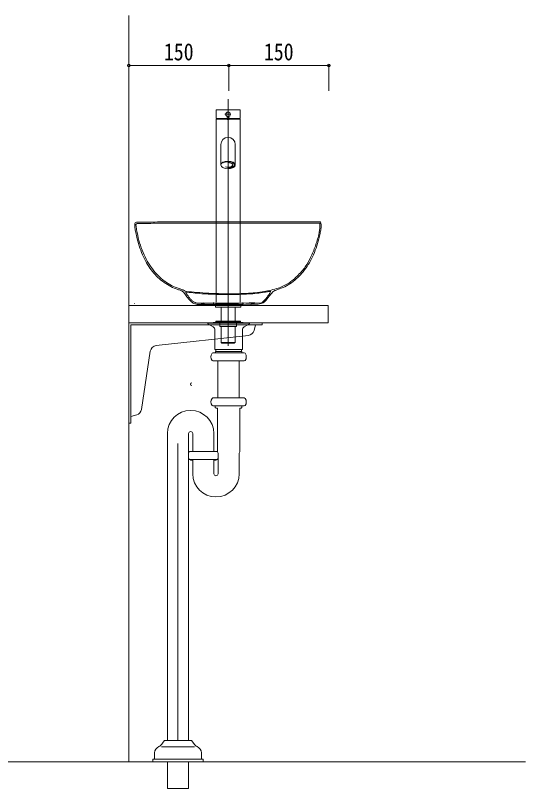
# Model space of a CAD drawing. Units: millimetres, scale not verified. Extents: x -749335 to 2004, y -1056 to 92633.
# Drawn here: x -959 to -194, y -1056 to 103 of the extents above; entities that cross this region are included whole.
import ezdxf
from ezdxf.enums import TextEntityAlignment as Align

# ---------------------------------------------------------------- set-up
doc = ezdxf.new("R2010")
doc.units = ezdxf.units.MM
doc.header["$LTSCALE"] = 10
doc.header["$PDMODE"] = 32
doc.header["$PDSIZE"] = 4
doc.layers.add('2-0_アウトライン', color=7, linetype='Continuous', lineweight=15)
doc.layers.add('2-1_什器図', color=7, linetype='Continuous', lineweight=15)
doc.styles.add('ＭＳ ゴシック', font='')
doc.styles.get('ＭＳ ゴシック').set_extended_font_data('MS Gothic')

msp = doc.modelspace()

# ---------------------------------------------------------------- linework, layer by layer
at = {"layer": '2-0_アウトライン'}
for p, q in [((-640.08, -23.04), (-640.08, -392.74)), ((-658.15, -39.25), (-658.15, -51.85)), ((-657.95, -39.05), (-622.35, -39.05)), ((-644.81, -45.55), (-635.8, -45.55)), ((-622.15, -51.85), (-622.15, -39.25)), ((-658.15, -53.05), (-658.15, -80.2)), ((-658.15, -53.05), (-640.15, -53.05)), ((-657.95, -52.05), (-640.15, -52.05)), ((-655.65, -52.05), (-655.65, -53.05)), ((-622.35, -52.05), (-640.15, -52.05)), ((-640.15, -53.05), (-622.15, -53.05)), ((-624.65, -52.05), (-624.65, -53.05)), ((-622.15, -327.25), (-622.15, -53.05)), ((-658.15, -80.2), (-658.15, -327.25)), ((-651, -91.05), (-651, -121.43)), ((-629.3, -91.05), (-629.3, -121.43)), ((-788.91, -332.4), (-490.14, -332.4)), ((-788.91, -358.4), (-788.91, -332.4)), ((-662.15, -332.75), (-662.15, -327.75)), ((-661.65, -328.62), (-640.15, -328.62)), ((-659.15, -334.75), (-659.15, -332.75)), ((-621.15, -334.75), (-659.15, -334.75)), ((-650.63, -355.75), (-650.63, -334.75)), ((-618.65, -328.62), (-640.15, -328.62)), ((-629.67, -355.75), (-629.67, -334.75)), ((-621.15, -334.75), (-621.15, -332.75)), ((-618.15, -332.75), (-618.15, -327.75)), ((-490.14, -358.4), (-490.14, -332.4)), ((-788.91, -358.4), (-490.14, -358.4)), ((-670.54, -358.63), (-667.64, -358.63)), ((-670.54, -359.62), (-670.54, -358.63)), ((-661.28, -358.63), (-667.61, -358.63)), ((-662.64, -357.52), (-662.64, -358.72)), ((-662.64, -357.52), (-653.04, -357.52)), ((-617.64, -358.72), (-662.64, -358.72)), ((-658.64, -355.75), (-658.64, -356.75)), ((-658.64, -355.75), (-621.64, -355.75)), ((-658.64, -356.75), (-621.64, -356.75)), ((-652.64, -358.72), (-652.64, -361.78)), ((-650.61, -358.03), (-650.61, -358.72)), ((-640.14, -358.72), (-640.14, -363.72)), ((-629.66, -358.72), (-629.66, -358.03)), ((-627.64, -358.72), (-627.64, -361.78)), ((-617.64, -357.52), (-627.24, -357.52)), ((-621.64, -355.75), (-621.64, -356.75)), ((-617.64, -357.52), (-617.64, -358.72)), ((-610.95, -358.63), (-617.28, -358.63)), ((-614.11, -358.63), (-608.01, -358.63)), ((-608.01, -359.62), (-608.01, -358.63)), ((-670.54, -359.62), (-662.42, -364.31)), ((-659.96, -368.57), (-659.96, -398.02)), ((-652.64, -363.72), (-652.64, -361.78)), ((-646.39, -363.72), (-652.64, -363.72)), ((-650.63, -363.72), (-650.63, -387.59)), ((-633.89, -363.72), (-646.39, -363.72)), ((-627.64, -363.72), (-633.89, -363.72)), ((-629.67, -363.72), (-629.67, -387.59)), ((-627.64, -363.72), (-627.64, -361.78)), ((-618.6, -398.02), (-618.6, -368.57)), ((-608.01, -359.62), (-616.14, -364.31)), ((-649.46, -388.75), (-650.63, -387.59)), ((-630.83, -388.75), (-629.67, -387.59)), ((-663.84, -403.86), (-662.78, -403.25)), ((-662.78, -403.25), (-639.28, -403.25)), ((-659.96, -398.02), (-658.73, -398.02)), ((-658.97, -401.3), (-658.97, -403.25)), ((-658.97, -401.3), (-658.73, -401.3)), ((-658.73, -398.02), (-619.83, -398.02)), ((-658.73, -401.3), (-658.73, -398.02)), ((-658.73, -401.3), (-619.83, -401.3)), ((-639.28, -403.25), (-615.78, -403.25)), ((-619.83, -398.02), (-618.6, -398.02)), ((-619.83, -401.3), (-619.83, -398.02)), ((-619.83, -401.3), (-619.58, -401.3)), ((-619.58, -403.25), (-619.58, -401.3)), ((-615.78, -403.25), (-614.72, -403.86)), ((-662.78, -415.25), (-663.84, -414.63)), ((-655.28, -415.25), (-639.28, -415.25)), ((-639.28, -415.25), (-623.28, -415.25)), ((-623.28, -415.25), (-623.28, -424.96)), ((-623.28, -415.25), (-615.78, -415.25)), ((-614.72, -414.63), (-615.78, -415.25)), ((-1952.73, -1016.44), (-194, -1016.44))]:
    msp.add_line(p, q, dxfattribs=at)
at = {"layer": '2-0_アウトライン', "lineweight": 18}
for p, q in [((-655.28, -424.96), (-655.28, -470.87)), ((-623.28, -424.96), (-623.28, -470.87)), ((-663.84, -471.48), (-662.78, -470.87)), ((-639.28, -470.87), (-623.28, -470.87)), ((-662.78, -482.87), (-663.84, -482.26)), ((-659.28, -482.87), (-662.78, -482.87)), ((-639.28, -482.87), (-659.28, -482.87)), ((-659.28, -482.87), (-659.28, -485.06)), ((-658.26, -486.07), (-659.28, -485.06)), ((-656.08, -486.07), (-658.26, -486.07)), ((-656.08, -486.07), (-656.08, -550.87)), ((-619.28, -482.87), (-639.28, -482.87)), ((-620.29, -486.07), (-622.48, -486.07)), ((-622.48, -486.07), (-622.48, -550.87)), ((-619.28, -485.06), (-620.29, -486.07)), ((-615.78, -482.87), (-619.28, -482.87)), ((-619.28, -482.87), (-619.28, -485.06)), ((-614.72, -482.26), (-615.78, -482.87)), ((-731.15, -524.36), (-731.15, -984.44)), ((-699.4, -524.36), (-699.4, -552.71)), ((-693.15, -524.36), (-693.15, -551.17)), ((-661.4, -524.36), (-661.4, -551.17)), ((-715.28, -984.44), (-715.28, -539.07)), ((-699.4, -552.71), (-699.4, -561.63)), ((-693.15, -551.17), (-698.03, -551.17)), ((-677.28, -551.17), (-693.15, -551.17)), ((-661.4, -551.17), (-677.28, -551.17)), ((-656.53, -551.17), (-661.4, -551.17)), ((-655.15, -554.27), (-655.15, -584.37)), ((-623.4, -554.27), (-623.4, -584.37)), ((-699.4, -561.63), (-699.4, -984.44)), ((-697.16, -563.17), (-698.03, -563.17)), ((-677.28, -563.17), (-697.16, -563.17)), ((-696.26, -564.07), (-697.16, -563.17)), ((-693.15, -564.07), (-696.26, -564.07)), ((-693.15, -564.07), (-693.15, -584.37)), ((-657.39, -563.17), (-677.28, -563.17)), ((-658.29, -564.07), (-661.4, -564.07)), ((-661.4, -584.37), (-661.4, -564.07)), ((-657.39, -563.17), (-658.29, -564.07)), ((-656.53, -563.17), (-657.39, -563.17)), ((-739, -989.16), (-735.37, -984.44)), ((-731.28, -984.44), (-735.37, -984.44)), ((-731.15, -984.44), (-731.28, -984.44)), ((-715.28, -984.44), (-731.15, -984.44)), ((-699.4, -984.44), (-715.28, -984.44)), ((-699.28, -984.44), (-699.4, -984.44)), ((-695.18, -984.44), (-699.28, -984.44)), ((-691.55, -989.16), (-695.18, -984.44)), ((-715.28, -994.08), (-739.95, -994.08)), ((-690.6, -994.08), (-715.28, -994.08)), ((-750.29, -1012.36), (-750.29, -1003.07)), ((-680.26, -1012.36), (-680.26, -1003.07)), ((-750.29, -1012.36), (-752.78, -1012.36)), ((-752.78, -1012.36), (-752.78, -1016.44)), ((-731.28, -1016.44), (-752.78, -1016.44)), ((-715.28, -1012.36), (-750.29, -1012.36)), ((-731.15, -1016.44), (-731.28, -1016.44)), ((-715.28, -1016.44), (-731.15, -1016.44)), ((-731.15, -1016.44), (-731.15, -1056.44)), ((-680.26, -1012.36), (-715.28, -1012.36)), ((-699.4, -1016.44), (-715.28, -1016.44)), ((-699.28, -1016.44), (-699.4, -1016.44)), ((-699.4, -1016.44), (-699.4, -1056.44)), ((-677.77, -1016.44), (-699.28, -1016.44)), ((-677.77, -1012.36), (-680.26, -1012.36)), ((-677.77, -1012.36), (-677.77, -1016.44)), ((-715.28, -1056.44), (-731.15, -1056.44)), ((-699.4, -1056.44), (-715.28, -1056.44))]:
    msp.add_line(p, q, dxfattribs=at)
at = {"layer": '2-0_アウトライン'}
for points in [[(-617.28, -358.63), (-639.28, -358.63), (-661.28, -358.63)], [(-650.63, -387.59), (-640.15, -387.59), (-629.67, -387.59)], [(-649.46, -388.75), (-640.15, -388.75), (-630.83, -388.75)], [(-662.78, -415.25), (-655.28, -415.25), (-655.28, -424.96)]]:
    msp.add_lwpolyline(points, dxfattribs=at)
at = {"layer": '2-0_アウトライン', "lineweight": 18}
for points in [[(-662.78, -470.87), (-655.28, -470.87), (-639.28, -470.87)], [(-623.28, -470.87), (-615.78, -470.87), (-614.72, -471.48)]]:
    msp.add_lwpolyline(points, dxfattribs=at)
at = {"layer": '2-0_アウトライン'}
msp.add_circle((-640.15, -45.55), 3.5, dxfattribs=at)
for centre, radius, start, end in [((-657.95, -39.25), 0.2, 90, 180), ((-622.35, -39.25), 0.2, 0, 90), ((-657.95, -51.85), 0.2, 180, 270), ((-622.35, -51.85), 0.2, 270, 0), ((-640.15, -91.05), 10.85, 0, 180), ((-640.15, -112.99), 11.94, 250.48758, 289.51242), ((-661.65, -329.12), 0.5, 90, 180), ((-618.65, -329.12), 0.5, 0, 90), ((-664.98, -368.63), 5.03, 0.65795, 59.35662), ((-613.57, -368.63), 5.03, 120.68465, 179.35635), ((-657.33, -409.25), 8.45, 140.37821, 219.62179), ((-621.23, -409.25), 8.45, 320.37821, 39.62179)]:
    msp.add_arc(centre, radius, start, end, dxfattribs=at)
at = {"layer": '2-0_アウトライン', "lineweight": 18}
for centre, radius, start, end in [((-694.62, -450.1), 2.1, 90, 270), ((-657.33, -476.87), 8.45, 140.37821, 219.62179), ((-621.23, -476.87), 8.45, 320.37821, 39.62179), ((-696.28, -524.36), 34.88, 0, 180), ((-696.28, -524.36), 3.12, 0, 180), ((-692.86, -557.17), 7.92, 130.75422, 145.73513), ((-661.7, -557.17), 7.92, 43.8663, 49.24633), ((-652.38, -550.87), 3.7, 180, 210.51202), ((-652.38, -550.87), 3.7, 180, 192.66121), ((-658.15, -554.27), 3, 0, 30.40628), ((-620.4, -554.27), 3, 149.59372, 180), ((-626.18, -550.87), 3.7, 329.48798, 0), ((-692.86, -557.17), 7.92, 214.26487, 229.24578), ((-661.7, -557.17), 7.92, 310.75367, 325.72902), ((-658.28, -584.37), 34.88, 180, 0), ((-658.28, -584.37), 3.12, 180, 0), ((-739.67, -1003.23), 10.62, 115.1771, 179.16643), ((-751.43, -979.92), 15.49, 297.83965, 323.34837), ((-679.11, -979.9), 15.51, 216.65919, 242.12569), ((-690.88, -1003.23), 10.62, 0.83407, 64.83868)]:
    msp.add_arc(centre, radius, start, end, dxfattribs=at)
at = {"layer": '2-0_アウトライン'}
msp.add_ellipse((-640.15, -121.43), major_axis=(-10.85, 0), ratio=0.534619, dxfattribs=at)
for major_axis, start_param, end_param in [((-9.3, 0), 1.5707963, 5.5583175), ((-6.9, 0), 0.9542385, 4.712389), ((-6.9, 0), 2.1873542, 4.712389), ((9.3, 0), 4.712389, 7.0080531)]:
    msp.add_ellipse((-640.15, -121.43), major_axis=major_axis, ratio=0.5, start_param=start_param, end_param=end_param, dxfattribs=at)
msp.add_point((-640.15, -52.05), dxfattribs=at)
at = {"layer": '2-1_什器図'}
for p, q in [((-788.91, -1016.44), (-788.91, 102.67)), ((-501.48, -206.8), (-639.84, -206.8)), ((-500.84, -209.35), (-501.48, -206.8)), ((-639.97, -208.8), (-502.44, -208.8)), ((-502.44, -208.8), (-502.44, -212.73)), ((-780.65, -329.08), (-780.65, -329.94)), ((-680.66, -329.24), (-677.67, -329.42)), ((-677.27, -329.82), (-680.66, -329.24)), ((-677.67, -328.05), (-640.53, -330.22)), ((-675.79, -329.93), (-677.27, -328.45)), ((-675.19, -331.71), (-675.79, -329.93)), ((-640.53, -330.22), (-600.54, -327.88)), ((-589.57, -328.3), (-637.25, -328.6)), ((-605.27, -329.93), (-605.87, -331.71)), ((-603.79, -328.45), (-605.27, -329.93)), ((-600.54, -329.24), (-603.79, -329.82)), ((-586.55, -325.4), (-589.57, -328.3)), ((-788.91, -358.4), (-588.91, -358.4)), ((-588.91, -358.4), (-588.91, -361.4)), ((-785.91, -508.4), (-785.91, -361.4)), ((-785.91, -361.4), (-588.91, -361.4)), ((-601.16, -369.79), (-598.91, -361.4)), ((-609.73, -377.14), (-747.99, -392.22)), ((-756.79, -400.67), (-769.93, -487.91)), ((-777.23, -496.08), (-785.91, -498.4)), ((-785.91, -508.4), (-788.91, -508.4))]:
    msp.add_line(p, q, dxfattribs=at)
at = {"layer": '2-1_什器図', "color": 4, "lineweight": 9}
for p, q in [((-788.91, 27.67), (-638.91, 27.67)), ((-788.91, 27.67), (-788.91, -10.53)), ((-638.91, 27.67), (-638.91, -10.53)), ((-638.91, 27.67), (-488.91, 27.67)), ((-488.91, 27.67), (-488.91, -10.53))]:
    msp.add_line(p, q, dxfattribs=at)
at = {"layer": '2-1_什器図'}
for centre, radius, start, end in [((-776.67, -210.58), 3.59, 140.30985, 180.71493), ((-777.42, -209.96), 2.62, 90.8603, 140.30981), ((-698.68, -5453.61), 5246.86, 90.61254, 90.86029), ((-714.98, -3928.38), 3721.54, 90.06437, 90.61257), ((-639.83, -70784.3), 70577.5, 90, 90.0644), ((-734.88, -210.06), 45.38, 180.71494, 187.02917), ((-701.49, -205.95), 79.03, 187.02908, 192.18826), ((-775.83, -211.29), 2.46, 159.00635, 185.37425), ((-664.6, -200.83), 114.17, 185.37416, 187.04098), ((-776.57, -211.01), 1.66, 90.98388, 159.00637), ((-682.58, -203.05), 96.06, 187.04094, 189.42505), ((-631.3, -194.54), 148.04, 189.42507, 191.14918), ((-711.93, -3975.28), 3766.49, 90.66984, 90.98382), ((-719.3, -3345.63), 3136.8, 90.05741, 90.66979), ((-639.9, -82678), 82469.2, 90.00005, 90.05735), ((-556.76, -212.73), 54.32, 346.02569, 359.99998), ((-590.98, -205.03), 90.87, 347.91349, 352.05874), ((-556.15, -209.89), 55.7, 352.05871, 357.19362), ((-511.67, -212.07), 11.17, 357.19364, 14.08929), ((-493.64, -161.05), 291.67, 192.18821, 194.14103), ((-620.26, -192.36), 159.3, 191.1492, 202.3247), ((-678.83, -182.36), 180.11, 340.30345, 346.02565), ((-742.16, -172.66), 245.48, 345.93914, 347.91351), ((-623.66, -193.81), 157.59, 194.14099, 204.58748), ((-686.21, -179.71), 187.95, 334.57891, 340.3034), ((-651.52, -195.36), 152.04, 335.12311, 345.93917), ((-665.11, -210.78), 110.81, 202.32471, 216.99391), ((-672.2, -216.02), 104.2, 204.58742, 218.82952), ((-609.34, -214.92), 105.55, 320.90413, 335.12317), ((-606.06, -217.81), 99.21, 325.3439, 334.57888), ((-680.67, -222.5), 91.33, 216.99388, 233.28583), ((-585.17, -232.25), 73.81, 318.47505, 325.3439), ((-685.49, -226.71), 87.15, 218.82953, 234.53922), ((-596.45, -225.4), 88.93, 305.29549, 320.90412), ((-625.55, -196.97), 127.42, 309.55819, 314.03105), ((-628.77, -193.64), 132.05, 314.03103, 318.47503), ((-691.22, -234.77), 77.27, 234.53919, 251.73363), ((-691.72, -237.33), 72.84, 233.28574, 252.58988), ((-587.87, -237.17), 72.7, 286.31281, 300.62887), ((-588.95, -235.99), 75.96, 287.728, 305.29546), ((-576.56, -256.28), 50.49, 300.62891, 309.55818), ((-742.77, -390.93), 87.19, 68.62854, 71.73355), ((-739.83, -390.73), 87.94, 70.84534, 72.58985), ((-715.4, -320.99), 12.08, 55.28602, 68.62841), ((-732.21, -368.79), 64.71, 68.64986, 70.84536), ((-732.33, -369.1), 65.04, 66.82587, 68.6499), ((-714.19, -319.25), 9.96, 40.09848, 55.28595), ((-707.97, -312.19), 3.14, 50.30977, 66.82585), ((-742.74, -343.29), 47.28, 35.31327, 40.09837), ((-702.15, -305.18), 5.97, 230.30979, 264.31786), ((-702.78, -312.85), 0.735, 135.00002, 213.05916), ((-702.95, -312.68), 0.497, 87.33773, 135.00004), ((-707.81, -417.24), 105.17, 86.26011, 87.33772), ((-599.34, 728.14), 1044.4, 264.31779, 265.19166), ((-704.87, -372.12), 59.95, 84.01031, 86.26013), ((-709.73, -418.51), 106.6, 82.54811, 84.01028), ((-655.31, -2.44), 313.01, 262.54807, 267.3499), ((-641.21, 230.36), 544.86, 265.19165, 267.08604), ((-625.62, -67.12), 247.3, 272.14404, 278.47407), ((-619.71, -110.41), 204.78, 273.13272, 279.56351), ((-613.16, -150.77), 162.72, 278.47409, 286.31276), ((-473.88, -975.95), 672.95, 99.2993, 99.56355), ((-507.48, -770.72), 464.99, 98.95071, 99.2993), ((-495.51, -846.72), 541.93, 98.69995, 98.95067), ((-595.04, -303.72), 20.17, 327.98758, 334.02836), ((-575.28, -325.45), 14.6, 95.30093, 98.69992), ((-586.09, -308.08), 10.22, 334.02838, 341.99044), ((-576.6, -311.16), 0.243, 341.9905, 95.30089), ((-564.34, -321.54), 13.12, 128.66527, 142.12574), ((-566.51, -318.82), 9.64, 111.95843, 128.66533), ((-546.99, -367.24), 61.84, 107.72799, 111.95846), ((-610.05, -249.3), 115.32, 215.31323, 219.20461), ((-606.43, -250.13), 115.71, 213.05921, 215.22493), ((-646.82, -278.65), 66.26, 215.22495, 219.36263), ((-670.33, -298.47), 37.53, 219.20465, 228.18998), ((-658.9, -288.56), 50.64, 219.36253, 224.42414), ((-681.69, -310.9), 18.72, 224.42412, 231.31197), ((-641.29, 300.44), 616.22, 267.34983, 270.24243), ((-634.78, 356.71), 671.37, 267.08607, 268.70591), ((-637.3, 244.92), 559.56, 268.70591, 272.14409), ((-641.22, 282.61), 598.39, 270.24239, 273.13269), ((-602.65, -308.6), 23.27, 313.78126, 318.92854), ((-652.04, -265.56), 88.79, 318.92863, 320.83011), ((-631.59, -279.99), 65.63, 315.25636, 324.24718), ((-659.34, -259.61), 98.21, 320.83015, 322.71033), ((-643.01, -272.04), 77.68, 322.71032, 324.95189), ((-620.91, -287.54), 50.69, 324.95192, 327.9875), ((-445.52, -413.95), 163.65, 142.12571, 144.24719), ((-681.17, -310.58), 21.28, 228.19003, 240.44102), ((-681.17, -310.25), 19.55, 231.31205, 237.97779), ((-686.65, -320.25), 10.16, 240.44105, 261.72962), ((-682.63, -312.59), 16.8, 237.97789, 245.03564), ((-687.04, -322.05), 6.36, 245.0356, 259.60642), ((-685.62, -314.33), 14.21, 259.60639, 269.50964), ((-684.86, -307.93), 22.61, 261.72966, 269.46806), ((-643.08, 4656.09), 4984.81, 269.50958, 269.66886), ((-648.01, 3661.02), 3991.73, 269.46811, 269.66566), ((-659.07, 1888.28), 2216.96, 269.66882, 270.08548), ((-658.45, 1872.85), 2203.53, 269.66573, 270.08605), ((-661.5, 3514.65), 3843.32, 270.08548, 270.36142), ((-660.67, 3345.34), 3676.02, 270.08612, 270.3726), ((-675.75, 5663.83), 5994.56, 270.37263, 270.72718), ((-600.27, -283.14), 47.11, 270.72712, 281.85529), ((-592.87, -318.36), 11.13, 281.85518, 315.25639), ((-610.82, -367.2), 10, 276.2214, 345), ((-746.9, -402.16), 10, 96.2214, 171.43333), ((-779.82, -486.42), 10, 285, 351.43333)]:
    msp.add_arc(centre, radius, start, end, dxfattribs=at)
at = {"layer": '2-1_什器図', "color": 6}
for p in [(-788.91, 27.67), (-638.91, 27.67), (-488.91, 27.67)]:
    msp.add_point(p, dxfattribs=at)

# ---------------------------------------------------------------- texts
at = {"layer": '2-1_什器図', "style": 'ＭＳ ゴシック', "width": 0.85}
for p in [(-736.41, 27.67), (-586.41, 27.67)]:
    msp.add_text('150', height=25.66, dxfattribs=at).set_placement(p, align=Align.BOTTOM_LEFT)

doc.saveas('drawing.dxf')
